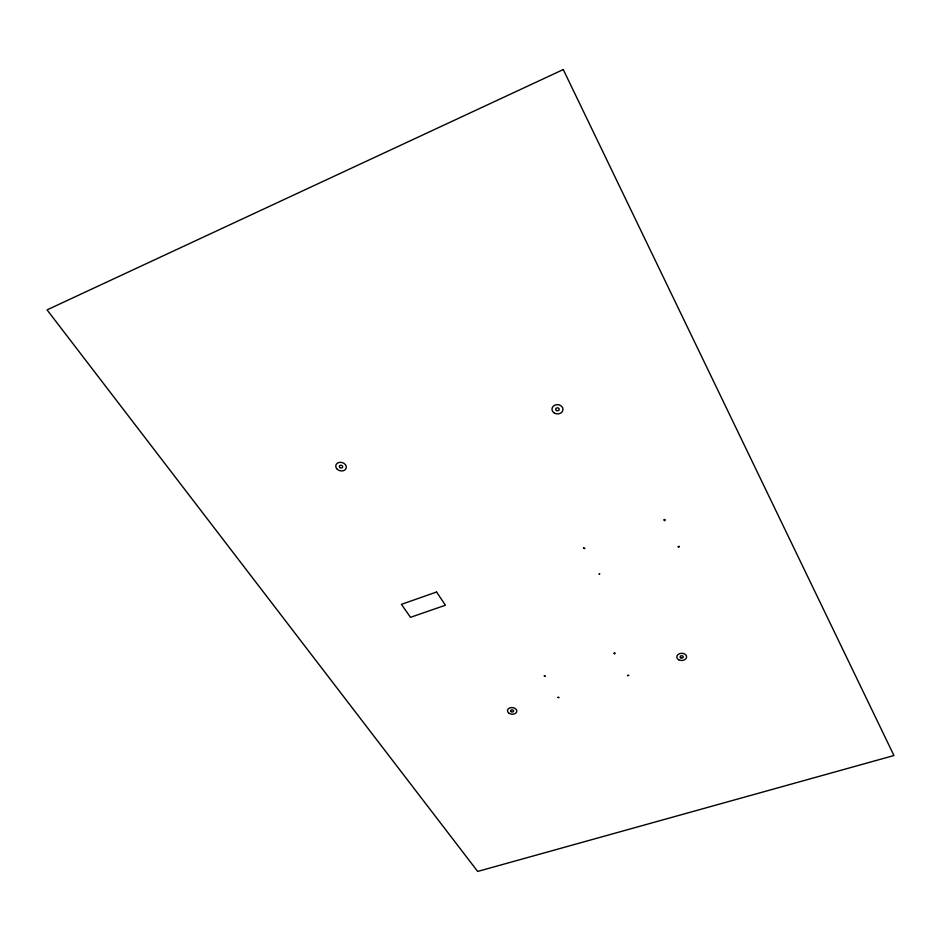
<?xml version="1.0" encoding="UTF-8"?>
<svg xmlns="http://www.w3.org/2000/svg" width="941" height="941" viewBox="0 0 941 941"><rect width="100%" height="100%" fill="white"/><g stroke="black" fill="none" stroke-linecap="round" stroke-linejoin="round"><path stroke-width="1.41" d="M599.558 574.351L599.688 573.645L598.935 574.151M664.064 519.891C664.734 522.502 666.24 518.103 664.064 519.891M614.108 653.242C614.661 655.43 616.037 651.76 614.108 653.242M583.491 547.862L584.714 548.521L583.491 547.862M544.321 675.861L545.404 676.426L544.321 675.861M678.226 546.709C678.932 548.544 680.202 545.074 678.226 546.709M627.541 675.579L628.67 675.367L627.541 675.579M557.919 697.387L559.06 697.61L557.978 697.34M563.259 69.563L47.05 309.883L477.675 871.437L893.95 755.529L563.259 69.563M436.565 592.018L401.419 604.345L410.511 617.331L445.446 605.216L436.565 592.018M337.337 469.371A5.364 4.258 15.1 0 0 346.159 468.183A5.364 4.258 15.1 0 0 339.607 462.337A5.364 4.258 15.1 0 0 337.337 469.371M339.854 467.512A1.706 1.353 15.1 0 0 342.665 467.136A1.706 1.353 15.1 0 0 340.583 465.277A1.706 1.353 15.1 0 0 339.854 467.512M678.696 659.782A4.917 3.599 -1.3 0 0 686.565 657.312A4.917 3.599 -1.3 0 0 679.825 653.583A4.917 3.599 -1.3 0 0 678.696 659.782M680.743 657.818A1.564 1.141 -1.3 0 0 683.248 657.03A1.564 1.141 -1.3 0 0 681.096 655.842A1.564 1.141 -1.3 0 0 680.743 657.818M554.343 413.064A5.54 4.658 3.4 0 0 563 409.758A5.54 4.658 3.4 0 0 555.108 405.042A5.54 4.658 3.4 0 0 554.343 413.064M556.484 410.499A1.764 1.482 3.4 0 0 559.236 409.441A1.764 1.482 3.4 0 0 556.731 407.947A1.764 1.482 3.4 0 0 556.484 410.499M508.646 712.96A4.693 3.341 5 0 0 516.585 712.149A4.693 3.341 5 0 0 511.222 707.573A4.693 3.341 5 0 0 508.646 712.96M511.034 711.561A1.494 1.059 5 0 0 513.563 711.302A1.494 1.059 5 0 0 511.845 709.843A1.494 1.059 5 0 0 511.034 711.561"/></g></svg>
